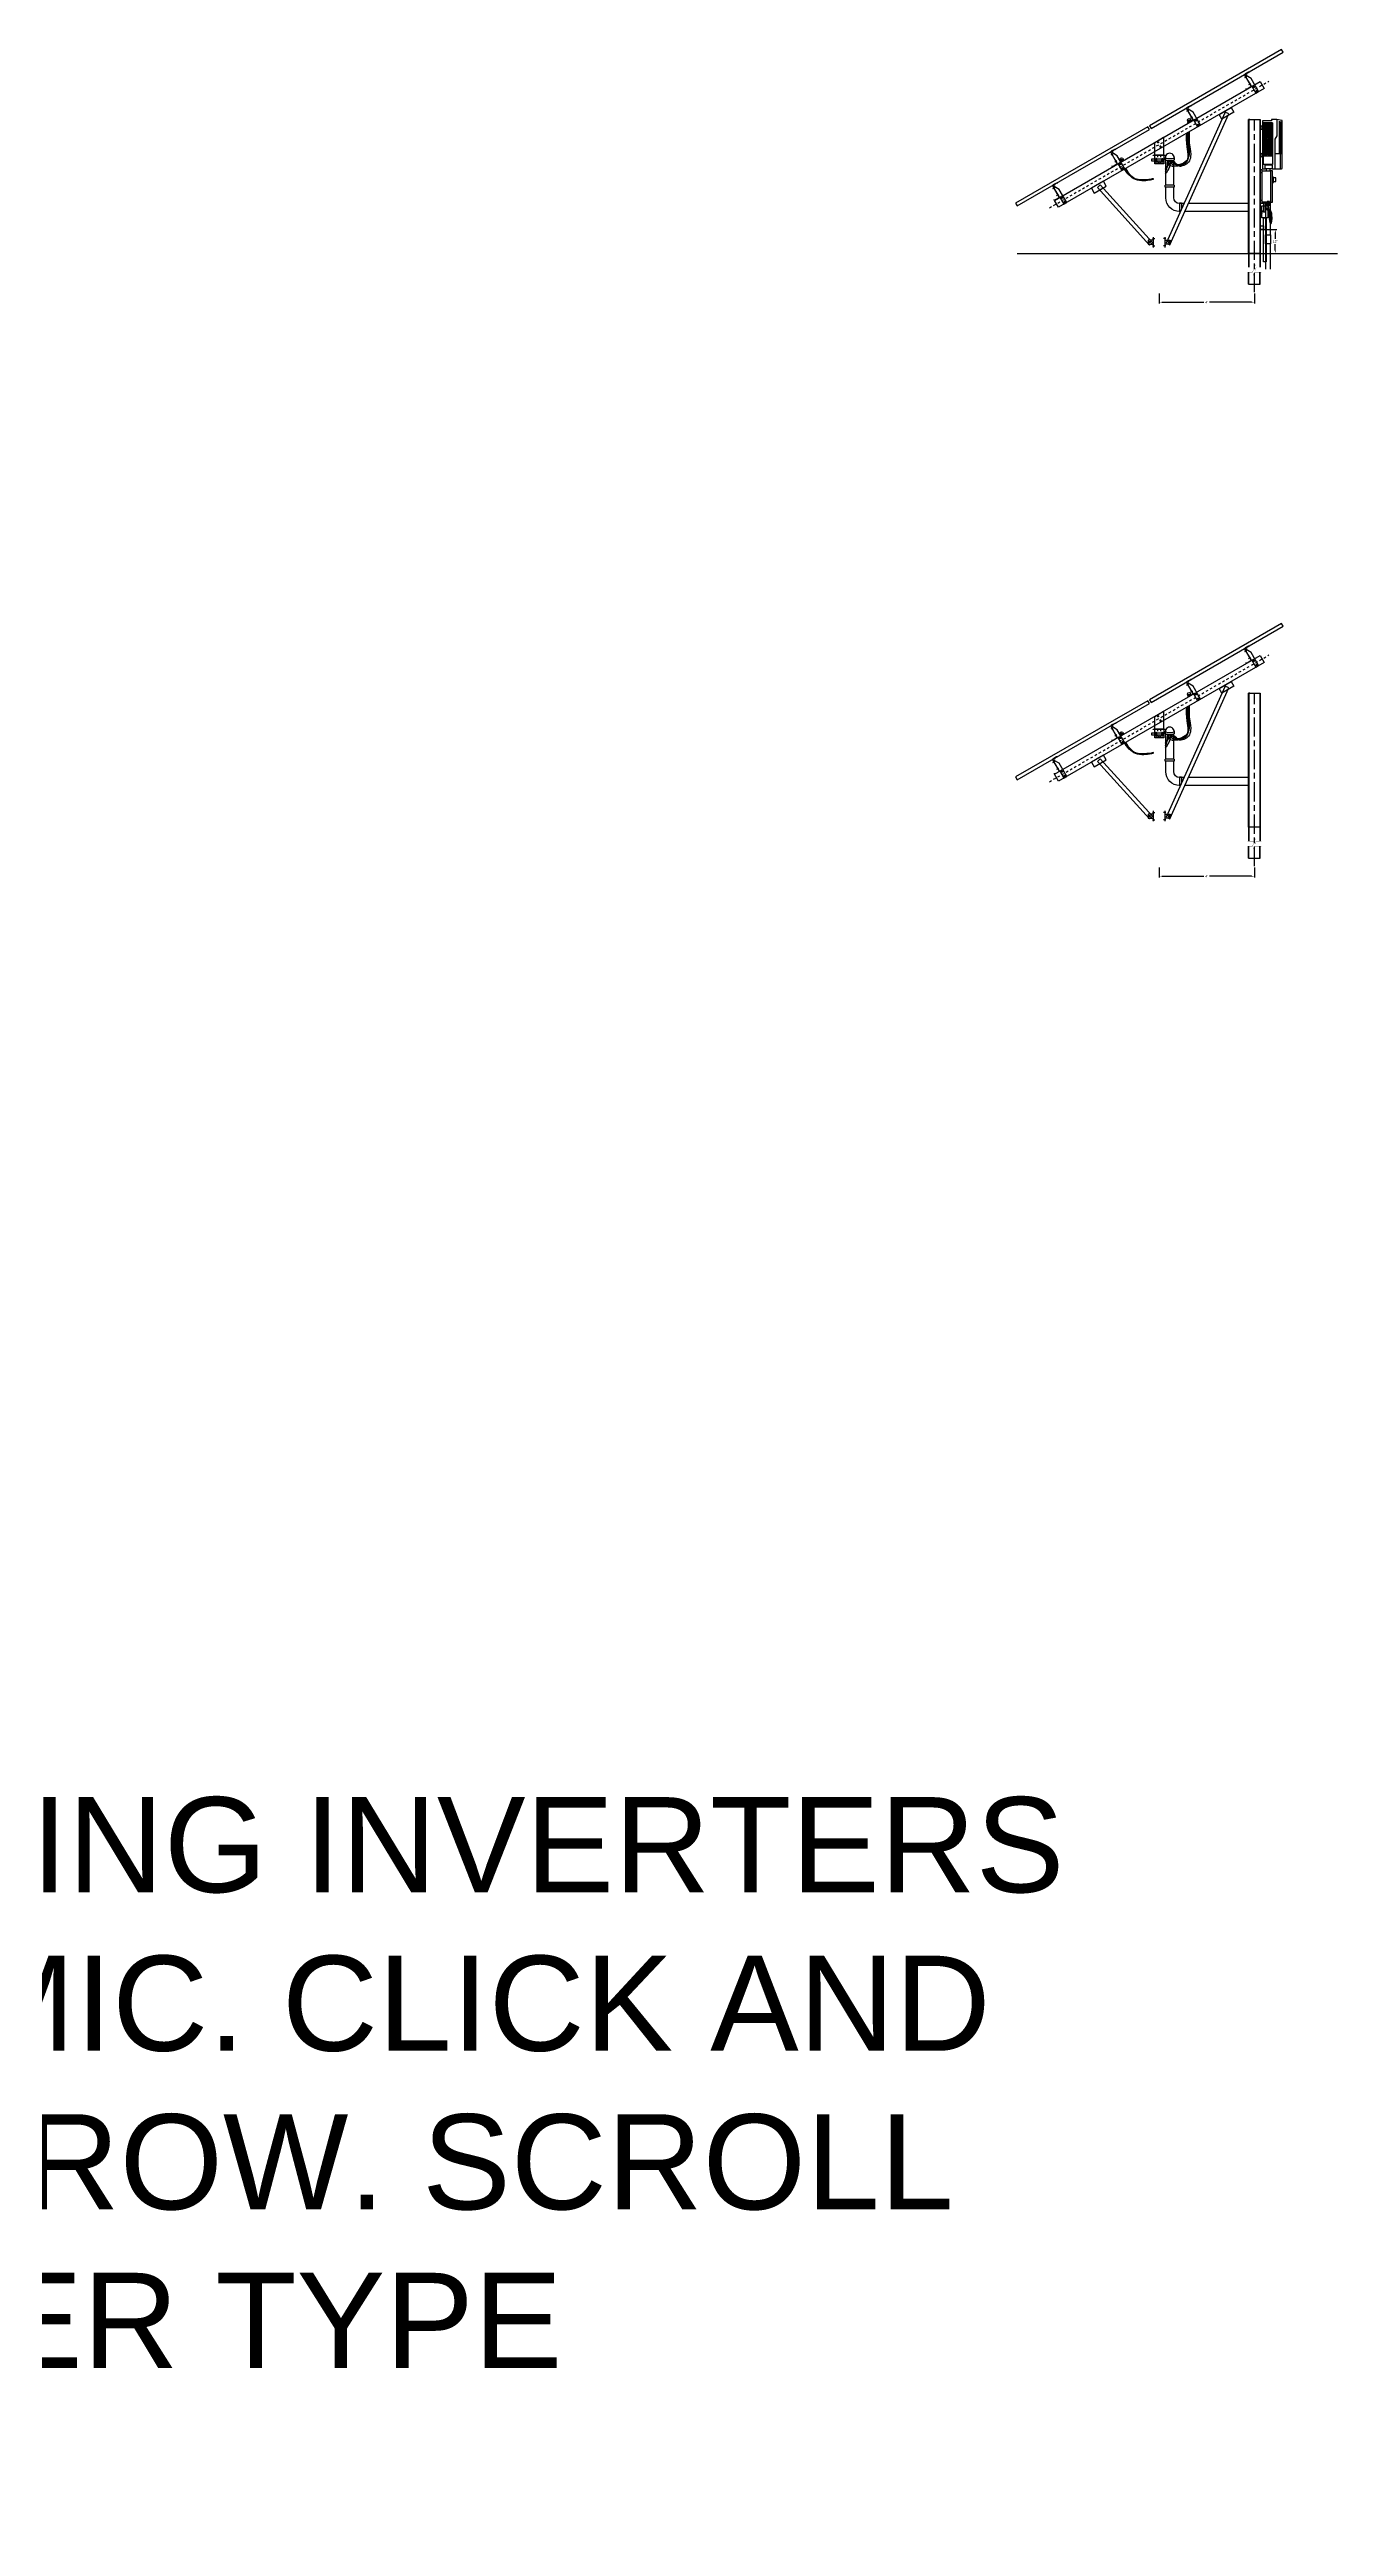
# Model space of a CAD drawing. Extents: x -272 to 283, y -41 to 246.
# Drawn here: x 228.4 to 282.5, y -3.3 to 100.9 of the extents above; entities that cross this region are included whole.
import ezdxf
from ezdxf.enums import TextEntityAlignment as Align

# ---------------------------------------------------------------- set-up
doc = ezdxf.new("R2010")
doc.units = 0
doc.header["$MEASUREMENT"] = 0
for name, pattern in [('Center001', [0.034, 0.02, -0.004, 0.006, -0.004]), ('Center002', [0.068, 0.04, -0.008, 0.012, -0.008]), ('Center005', [0.17, 0.1, -0.02, 0.03, -0.02]), ('Center040', [1.36, 0.8, -0.16, 0.24, -0.16]), ('Dash005', [0.08, 0.05, -0.03]), ('Dash010', [0.16, 0.1, -0.06])]:
    doc.linetypes.add(name, pattern=pattern)
for name, color, linetype in [('CONDUIT', 4, 'Continuous'), ('E-DIM', 1, 'Continuous'), ('G-ANNO-TEXT', 1, 'Continuous'), ('MODULE', 3, 'Continuous'), ('S-Detl-1fin', 5, 'Continuous'), ('S-Detl-2thn', 1, 'Continuous'), ('S-Detl-3med', 3, 'Continuous'), ('S-Detl-4wid', 4, 'Continuous'), ('S-Detl-5xwi', 7, 'Continuous'), ('SE-POWR-STRG-CNXN', 7, 'Continuous'), ('WIRE', 3, 'Continuous')]:
    doc.layers.add(name, color=color, linetype=linetype)
doc.layers.add('G-NPLT', color=67, linetype='Continuous', plot=False)
doc.styles.add('NEI-A', font='arial.ttf')
doc.styles.get("Standard").update_dxf_attribs({"font": 'arial.ttf'})
doc.dimstyles.new('NEI-A', dxfattribs={"dimtxt": 0.1, "dimasz": 0.125, "dimexe": 0.0625, "dimexo": 0.0625, "dimgap": 0.0625, "dimtad": 0, "dimtih": 1, "dimtoh": 1, "dimdec": 4, "dimzin": 3, "dimdsep": 46, "dimlunit": 4, "dimtxsty": 'NEI-A', "dimcen": 0, "dimadec": 0, "dimazin": 0, "dimtfac": 0.75, "dimtdec": 4, "dimtofl": 0, "dimtmove": 0, "dimatfit": 3, "dimfxl": 1, "dimfrac": 1, "dimtolj": 1, "dimtzin": 0, "dimarcsym": 0})

# ---------------------------------------------------------------- blocks, each defined once
blk = doc.blocks.new('*U13')
at = {"color": 0}
blk.add_lwpolyline([(0, 0), (77, 0), (77, 1.6), (0, 1.6)], close=True, dxfattribs=at)
at = {"layer": 'S-Detl-1fin', "linetype": 'Center002'}
for p, q in [((21.6, 0.3), (21.6, -0.5)), ((55.4, 0.3), (55.4, -0.5))]:
    blk.add_line(p, q, dxfattribs=at)
at = {"layer": 'Defpoints', "flags": 8}
blk.add_attdef('NAME', text='', height=1, dxfattribs=at).set_placement((0.1, 0.6), align=Align.MIDDLE_LEFT)
blk = doc.blocks.new('*U15')
blk.add_lwpolyline([(59.9375, -4), (-59.9375, -4), (-59.9375, 0), (59.9375, 0)], close=True)
at = {"layer": 'S-Detl-1fin', "linetype": 'Center040'}
blk.add_line((-63.9375, -2), (63.9375, -2), dxfattribs=at)
blk = doc.blocks.new('*U14')
at = {"layer": 'S-Detl-1fin', "linetype": 'Center002'}
for p, q in [((-0.4, -7.8), (0.6, -7.8)), ((-0.4, -10.2), (0.6, -10.2)), ((0.1, -8.2), (0.1, -7.2)), ((0.1, -10.8), (0.1, -9.8))]:
    blk.add_line(p, q, dxfattribs=at)
blk.add_wipeout([(-0.8, -7.1), (-0.8, -6.9), (0.9, -6.9), (0.9, -7.1)])
at = {"color": 0, "linetype": 'Dash010'}
blk.add_line((-0.8, -7), (0.9, -7), dxfattribs=at)
at = {"color": 0}
blk.add_lwpolyline([(-0.8, -11), (0.9, -11), (0.9, -3.4), (-0.5, -0.9), (-1.1, -0.9), (-1.1, -6.9), (-0.8, -6.9)], close=True, dxfattribs=at)
at = {"layer": 'S-Detl-2thn'}
for centre in [(0.1, -7.8), (0.1, -10.2)]:
    blk.add_circle(centre, 0.281, dxfattribs=at)
blk = doc.blocks.new('*U16')
at = {"linetype": 'Center002'}
for p, q in [((-1.1, 1.1), (-0.1, 1.1)), ((-0.6, 0.6), (-0.6, 1.6)), ((0.1, -1.1), (1.1, -1.1)), ((0.6, -1.6), (0.6, -0.6))]:
    blk.add_line(p, q, dxfattribs=at)
blk.add_lwpolyline([(-2.3, 1), (2.2, 3.6), (2.2, -5.5), (-2.3, -5.5)], close=True)
for centre in [(-0.6, 1.1), (0.6, -1.1)]:
    blk.add_circle(centre, 0.281)
blk = doc.blocks.new('*U17')
at = {"linetype": 'Center002'}
for p, q in [((-1.1, -8.1), (-2.1, -8.1)), ((-1.6, -8.6), (-1.6, -7.6)), ((-0.8, -6.5), (-0.8, -4.9)), ((0.8, -6.5), (0.8, -4.9)), ((1.1, -8.1), (2.1, -8.1)), ((1.6, -8.6), (1.6, -7.6))]:
    blk.add_line(p, q, dxfattribs=at)
at = {"linetype": 'Center001'}
for p, q in [((-0.7, -9.1), (-0.2, -9.1)), ((-0.5, -9.3), (-0.5, -8.8)), ((0.3, -9.1), (0.8, -9.1)), ((0.5, -9.3), (0.5, -8.8))]:
    blk.add_line(p, q, dxfattribs=at)
blk.add_lwpolyline([(-3, -5.6), (-3, -5.5), (3, -5.5), (3, -5.6)], close=True)
blk.add_lwpolyline([(2.3, -5.6), (2.3, -9.8), (-2.3, -9.8), (-2.3, -5.6)])
for points in [[(-1.8, -8.8, 1), (-1.3, -8.8), (-1.3, -7.3, 1), (-1.8, -7.3)], [(1.8, -8.8, -1), (1.3, -8.8), (1.3, -7.3, -1), (1.8, -7.3)]]:
    blk.add_lwpolyline(points, format="xyb", close=True)
for centre in [(-0.5, -9.1), (0.5, -9.1)]:
    blk.add_circle(centre, 0.125)
blk = doc.blocks.new('*U18')
at = {"linetype": 'Center005', "const_width": 0.007}
blk.add_lwpolyline([(0, -2.4), (0, 2.9)], dxfattribs=at)
blk.add_lwpolyline([(-4, -4.8), (3, -4.8), (3, -2), (-4, -2)], close=True)
at = {"const_width": 0.007}
for points in [[(-1.3, -4, 1), (-0.7, -4, 1)], [(-0.3, -4, 1), (0.3, -4, 1)], [(0.7, -4, 1), (1.3, -4, 1)], [(1.7, -4, 1), (2.3, -4, 1)]]:
    blk.add_lwpolyline(points, format="xyb", close=True, dxfattribs=at)
at = {"linetype": 'Center002', "const_width": 0.007}
for points in [[(0.5, -4), (-0.5, -4)], [(0, -3.5), (0, -4.5)]]:
    blk.add_lwpolyline(points, dxfattribs=at)
blk = doc.blocks.new('SE GM Post Clip')
at = {"linetype": 'Center002'}
for p, q in [((-2.4, 0), (-1.4, 0)), ((-1.9, 0.5), (-1.9, -0.5)), ((-0.4, 1.8), (1.1, 1.8)), ((-0.4, -1.8), (1.1, -1.8))]:
    blk.add_line(p, q, dxfattribs=at)
blk.add_line((0, -2.6), (0, 2.6))
blk.add_lwpolyline([(0, 1), (-2.6, 1), (-2.6, -1), (0, -1)])
blk.add_circle((-1.9, 0), 0.281)
blk = doc.blocks.new('*U19')
at = {"color": 0}
blk.add_lwpolyline([(-1, 1), (-1, -1), (38.2, -1), (38.2, 1)], close=True, dxfattribs=at)
blk = doc.blocks.new('*U20')
at = {"linetype": 'Center005', "const_width": 0.007}
blk.add_lwpolyline([(0, -2.4), (0, 2.9)], dxfattribs=at)
blk.add_lwpolyline([(4, -4.8), (-3, -4.8), (-3, -2), (4, -2)], close=True)
at = {"const_width": 0.007}
for points in [[(-1.7, -4, -1), (-2.3, -4, -1)], [(-0.7, -4, -1), (-1.3, -4, -1)], [(0.3, -4, -1), (-0.3, -4, -1)], [(1.3, -4, -1), (0.7, -4, -1)]]:
    blk.add_lwpolyline(points, format="xyb", close=True, dxfattribs=at)
at = {"linetype": 'Center002', "const_width": 0.007}
for points in [[(-0.5, -4), (0.5, -4)], [(0, -3.5), (0, -4.5)]]:
    blk.add_lwpolyline(points, dxfattribs=at)
blk = doc.blocks.new('*U21')
at = {"color": 0}
blk.add_lwpolyline([(-1, 1), (-1, -1), (71.5, -1), (71.5, 1)], close=True, dxfattribs=at)
blk = doc.blocks.new('gland')
blk.add_line((-0.5, 1.4), (0.5, 1.4))
blk.add_lwpolyline([(-0.5, 1.4), (0.5, 1.4), (0.5, 1.7), (-0.5, 1.7)], close=True)
for points in [[(-0.5, 1.4), (-0.5, 1.3), (0, 1.3)], [(-0.5, 1.4), (-0.5, 1.3), (0, 1.3)], [(0.4, 1.3), (0.5, 1.3), (-0.5, 1.2), (-0.4, 1.2), (-0.4, 1.1)], [(-0.5, 1.1), (-0.5, 1.1), (0.5, 1.2), (0.4, 1.2), (0.4, 1.3)], [(-0.5, 1.3), (-0.4, 1.3), (-0.4, 1.2)], [(-0.5, 0.2), (-0.5, 1.1), (0, 1.1)], [(-0.4, 0.1), (-0.4, 0.8), (-0.5, 0.8)], [(-0.4, 0.2), (-0.4, 0.8), (-0.2, 0.8), (-0.2, 0.2), (-0.2, 0.2)], [(-0.4, 0), (0.4, 0)], [(0, 0.8), (-0.1, 0.8), (-0.1, 0.2), (-0.1, 0.2)], [(0.5, 1.4), (0.5, 1.3), (0, 1.3)], [(0.5, 1.4), (0.5, 1.3), (0, 1.3)], [(0.5, 0.2), (0.5, 1.1), (0, 1.1)], [(0, 0.8), (0.1, 0.8), (0.1, 0.2), (0.1, 0.2)], [(0.4, 0.2), (0.4, 0.8), (0.2, 0.8), (0.2, 0.2), (0.2, 0.2)], [(0.4, 1.2), (0.4, 1.1)], [(0.4, 0.1), (0.4, 0.8), (0.5, 0.8)]]:
    blk.add_lwpolyline(points)
for points, start_tangent, end_tangent in [([(-0.4, 0.1), (-0.5, 0.2)], (0, -1), (0, 1)), ([(-0.4, 0), (-0.5, 0.2)], (-1, 0), (0, 1)), ([(-0.4, 0.2), (-0.3, 0.1), (-0.2, 0.2)], (0, -1), (0, 1)), ([(-0.1, 0.2), (0, 0.1)], (0, -1), (1, 0)), ([(0.1, 0.2), (0, 0.1)], (0, -1), (-1, 0)), ([(0.4, 0.2), (0.3, 0.1), (0.2, 0.2)], (0, -1), (0, 1)), ([(0.4, 0.1), (0.5, 0.2)], (0, -1), (0, 1)), ([(0.4, 0), (0.5, 0.2)], (1, 0), (0, 1))]:
    blk.add_spline(points, degree=3, dxfattribs=dict(start_tangent=start_tangent, end_tangent=end_tangent))
blk = doc.blocks.new('*D31')
at = {"layer": 'Defpoints', "color": 0, "transparency": 16777216}
for p in [(275.03, 90.68), (279.03, 90.68), (279.03, 90.26)]:
    blk.add_point(p, dxfattribs=at)
at = {"layer": 'E-DIM', "color": 0, "lineweight": -2, "transparency": 16777216}
for p, q in [((275.03, 90.62), (275.03, 90.2)), ((275.16, 90.26), (276.91, 90.26)), ((278.91, 90.26), (277.15, 90.26)), ((279.03, 90.62), (279.03, 90.2))]:
    blk.add_line(p, q, dxfattribs=at)
at = {"layer": 'E-DIM', "color": 0, "transparency": 16777216}
for points in [[(275.16, 90.28), (275.16, 90.24), (275.03, 90.26)], [(278.91, 90.28), (278.91, 90.24), (279.03, 90.26)]]:
    blk.add_solid(points, dxfattribs=at)
at = {"layer": 'E-DIM', "color": 0, "transparency": 16777216, "insert": (277.03, 90.26), "char_height": 0.1, "attachment_point": 5, "style": 'NEI-A'}
blk.add_mtext('\\A1;4"', dxfattribs=at)
blk = doc.blocks.new('*D32')
at = {"layer": 'Defpoints', "color": 0, "transparency": 16777216}
for p in [(275.03, 66.55), (279.03, 66.55), (279.03, 66.12)]:
    blk.add_point(p, dxfattribs=at)
at = {"layer": 'E-DIM', "color": 0, "lineweight": -2, "transparency": 16777216}
for p, q in [((275.03, 66.49), (275.03, 66.06)), ((275.16, 66.12), (276.91, 66.12)), ((278.91, 66.12), (277.15, 66.12)), ((279.03, 66.49), (279.03, 66.06))]:
    blk.add_line(p, q, dxfattribs=at)
at = {"layer": 'E-DIM', "color": 0, "transparency": 16777216}
for points in [[(275.16, 66.14), (275.16, 66.1), (275.03, 66.12)], [(278.91, 66.14), (278.91, 66.1), (279.03, 66.12)]]:
    blk.add_solid(points, dxfattribs=at)
at = {"layer": 'E-DIM', "color": 0, "transparency": 16777216, "insert": (277.03, 66.12), "char_height": 0.1, "attachment_point": 5, "style": 'NEI-A'}
blk.add_mtext('\\A1;4"', dxfattribs=at)
blk = doc.blocks.new('*D33')
at = {"layer": 'Defpoints', "color": 0, "transparency": 16777216}
for p in [(279.2, 93.32), (279.7, 92.31), (279.91, 92.31)]:
    blk.add_point(p, dxfattribs=at)
at = {"layer": 'G-ANNO-TEXT', "color": 0, "lineweight": -2, "transparency": 16777216}
for p, q in [((279.26, 93.32), (279.97, 93.32)), ((279.91, 93.19), (279.91, 92.93)), ((279.76, 92.31), (279.97, 92.31)), ((279.91, 92.44), (279.91, 92.7))]:
    blk.add_line(p, q, dxfattribs=at)
at = {"layer": 'G-ANNO-TEXT', "color": 0, "transparency": 16777216}
for points in [[(279.89, 93.19), (279.93, 93.19), (279.91, 93.32)], [(279.89, 92.44), (279.93, 92.44), (279.91, 92.31)]]:
    blk.add_solid(points, dxfattribs=at)
at = {"layer": 'G-ANNO-TEXT', "color": 0, "transparency": 16777216, "insert": (279.91, 92.81), "char_height": 0.1, "attachment_point": 5, "style": 'NEI-A'}
blk.add_mtext('\\A1;12"', dxfattribs=at)

msp = doc.modelspace()

# ---------------------------------------------------------------- hatches: boundary and pattern name
at = {"layer": 'MODULE'}
h = msp.add_hatch(dxfattribs=at)
h.set_pattern_fill('ANGLE', color=256, scale=0.2)
h.set_pattern_definition([(0, (200.32118, -31.69907), (0, 0.055), [0.04, -0.015]), (90, (200.32118, -31.69907), (-0.055, 3e-18), [0.04, -0.015])])
h.paths.add_polyline_path([(279.79401, 97.80252), (279.40905, 97.80252), (279.40905, 96.41249), (279.79401, 96.41249)])

# ---------------------------------------------------------------- linework, layer by layer
for p, q in [((278.83783, 97.94955), (278.78471, 97.94955)), ((278.83783, 73.81338), (278.78471, 73.81338))]:
    msp.add_line(p, q)
at = {"color": 0}
for p, q in [((278.78471, 97.94955), (278.78471, 91.72604)), ((278.80263, 97.94955), (278.80263, 91.72604)), ((279.21742, 97.94955), (279.27638, 97.94955)), ((279.25846, 97.94955), (279.25846, 91.72604)), ((279.27638, 97.94955), (279.27638, 91.72604)), ((278.78471, 91.01771), (278.78471, 91.51771)), ((278.78471, 91.01771), (279.27638, 91.01771)), ((278.80263, 91.01771), (278.80263, 91.51771)), ((279.25846, 91.01771), (279.25846, 91.51771)), ((279.27638, 91.01771), (279.27638, 91.51771)), ((278.78471, 73.81338), (278.78471, 67.58988)), ((278.80263, 73.81338), (278.80263, 67.58988)), ((279.21742, 73.81338), (279.27638, 73.81338)), ((279.25846, 73.81338), (279.25846, 67.58988)), ((279.27638, 73.81338), (279.27638, 67.58988)), ((278.78471, 66.88154), (278.78471, 67.38154)), ((278.78471, 66.88154), (279.27638, 66.88154)), ((278.80263, 66.88154), (278.80263, 67.38154)), ((279.25846, 66.88154), (279.25846, 67.38154)), ((279.27638, 66.88154), (279.27638, 67.38154))]:
    msp.add_line(p, q, dxfattribs=at)
at = {"color": 0, "linetype": 'Dash005'}
for p, q in [((278.84075, 97.94955), (279.22033, 97.94955)), ((278.84075, 73.81338), (279.22033, 73.81338))]:
    msp.add_line(p, q, dxfattribs=at)
at = {"color": 0}
for points in [[(278.84301, 99.92146), (278.80269, 99.93226, 0.198912367), (278.78689, 99.93018), (278.62676, 99.83773, 0.414213562), (278.61914, 99.80927), (278.88997, 99.34018, -0.414213562), (278.88234, 99.31172), (278.72222, 99.21927, -0.198912367), (278.70641, 99.21719), (278.66609, 99.22799)], [(276.3995, 98.5107), (276.35918, 98.5215, 0.198912367), (276.34338, 98.51942), (276.18325, 98.42697, 0.414213562), (276.17563, 98.39851), (276.44646, 97.92942, -0.414213562), (276.43883, 97.90096), (276.27871, 97.80851, -0.198912367), (276.2629, 97.80643), (276.22258, 97.81723)], [(273.21328, 96.67113), (273.17296, 96.68193, 0.198912367), (273.15715, 96.67985), (272.99703, 96.5874, 0.414213562), (272.9894, 96.55895), (273.26024, 96.08985, -0.414213562), (273.25261, 96.06139), (273.09249, 95.96894, -0.198912367), (273.07668, 95.96686), (273.03636, 95.97766)], [(270.76977, 95.26037), (270.72945, 95.27117, 0.198912367), (270.71364, 95.26909), (270.55352, 95.17664, 0.414213562), (270.54589, 95.14818), (270.81673, 94.67909, -0.414213562), (270.8091, 94.65063), (270.64898, 94.55818, -0.198912367), (270.63317, 94.5561), (270.59285, 94.5669)], [(278.84301, 75.78529), (278.80269, 75.7961, 0.198912367), (278.78689, 75.79402), (278.62676, 75.70157, 0.414213562), (278.61914, 75.67311), (278.88997, 75.20401, -0.414213562), (278.88234, 75.17555), (278.72222, 75.0831, -0.198912367), (278.70641, 75.08102), (278.66609, 75.09183)], [(276.3995, 74.37453), (276.35918, 74.38534, 0.198912367), (276.34338, 74.38325), (276.18325, 74.29081, 0.414213562), (276.17563, 74.26235), (276.44646, 73.79325, -0.414213562), (276.43883, 73.76479), (276.27871, 73.67234, -0.198912367), (276.2629, 73.67026), (276.22258, 73.68107)], [(273.21328, 72.53496), (273.17296, 72.54577, 0.198912367), (273.15715, 72.54369), (272.99703, 72.45124, 0.414213562), (272.9894, 72.42278), (273.26024, 71.95368, -0.414213562), (273.25261, 71.92522), (273.09249, 71.83278, -0.198912367), (273.07668, 71.8307), (273.03636, 71.8415)], [(270.76977, 71.1242), (270.72945, 71.13501, 0.198912367), (270.71364, 71.13293), (270.55352, 71.04048, 0.414213562), (270.54589, 71.01202), (270.81673, 70.54292, -0.414213562), (270.8091, 70.51446), (270.64898, 70.42202, -0.198912367), (270.63317, 70.41993), (270.59285, 70.43074)]]:
    msp.add_lwpolyline(points, format="xyb", dxfattribs=at)
at = {"color": 0, "const_width": 0.01}
for points in [[(278.74304, 91.72604), (279.04096, 91.72604), (279.07221, 91.85104), (279.07221, 91.60104), (279.10346, 91.72604), (279.31804, 91.72604)], [(278.74304, 91.51771), (278.95763, 91.51771), (278.98888, 91.64271), (278.98888, 91.39271), (279.02013, 91.51771), (279.31804, 91.51771)], [(278.74304, 67.58988), (279.04096, 67.58988), (279.07221, 67.71488), (279.07221, 67.46488), (279.10346, 67.58988), (279.31804, 67.58988)], [(278.74304, 67.38154), (278.95763, 67.38154), (278.98888, 67.50654), (278.98888, 67.25654), (279.02013, 67.38154), (279.31804, 67.38154)]]:
    msp.add_lwpolyline(points, dxfattribs=at)
at = {"layer": 'CONDUIT'}
for points in [[(275.28527, 96.34513, -0.00654355), (275.2933, 96.34997, -0.00654355)], [(275.65552, 96.34997, -0.00654355), (275.66355, 96.34513)], [(275.92252, 94.07194), (275.88813, 94.07194, -0.414213562), (275.30482, 94.65525)], [(276.07291, 94.40526), (275.88813, 94.40526, -0.414213562), (275.63814, 94.65525)], [(275.28527, 72.20896, -0.00654355), (275.2933, 72.21381, -0.00654355)], [(275.65552, 72.21381, -0.00654355), (275.66355, 72.20896)], [(275.92252, 69.93578), (275.88813, 69.93578, -0.414213562), (275.30482, 70.51909)], [(276.07291, 70.2691), (275.88813, 70.2691, -0.414213562), (275.63814, 70.51909)]]:
    msp.add_lwpolyline(points, format="xyb", dxfattribs=at)
for points in [[(275.28527, 96.34513), (275.28527, 96.24534)], [(275.30482, 95.17607), (275.30482, 96.23803)], [(275.63814, 95.17607), (275.63814, 96.23617)], [(275.66355, 96.34513), (275.66355, 96.24535)], [(275.28398, 95.09274), (275.28398, 95.17607)], [(275.6548, 95.17607), (275.28398, 95.17607)], [(275.6548, 95.09274), (275.28398, 95.09274)], [(275.6548, 95.17607), (275.6548, 95.09274)], [(275.97146, 94.42193), (275.88813, 94.42193)], [(275.88813, 94.42193), (275.88813, 94.05111)], [(275.91312, 94.05111), (275.88813, 94.05111)], [(275.97146, 94.42193), (275.97146, 94.18041)], [(277.52375, 94.07193), (276.10536, 94.07194)], [(277.52375, 94.40525), (276.25575, 94.40526)], [(278.78471, 94.40525), (277.52375, 94.40525)], [(278.78471, 94.07193), (277.52375, 94.07193)], [(279.40838, 94.40525), (279.34549, 94.40525)], [(279.40838, 94.07193), (279.34549, 94.07193)], [(279.49171, 94.42192), (279.40838, 94.42192)], [(279.40838, 94.42192), (279.40838, 94.0511)], [(279.49171, 94.0511), (279.40838, 94.0511)], [(279.49171, 94.42192), (279.49171, 94.0511)], [(275.28527, 72.20896), (275.28527, 72.10918)], [(275.30482, 71.0399), (275.30482, 72.10186)], [(275.63814, 71.0399), (275.63814, 72.10001)], [(275.66355, 72.20896), (275.66355, 72.10919)], [(275.28398, 70.95657), (275.28398, 71.0399)], [(275.6548, 71.0399), (275.28398, 71.0399)], [(275.6548, 70.95657), (275.28398, 70.95657)], [(275.6548, 71.0399), (275.6548, 70.95657)], [(275.97146, 70.28577), (275.88813, 70.28577)], [(275.88813, 70.28577), (275.88813, 69.91495)], [(275.91312, 69.91495), (275.88813, 69.91495)], [(275.97146, 70.28577), (275.97146, 70.04424)], [(277.52375, 69.93577), (276.10536, 69.93578)], [(277.52375, 70.26909), (276.25575, 70.2691)], [(278.78471, 70.26909), (277.52375, 70.26909)], [(278.78471, 69.93577), (277.52375, 69.93577)]]:
    msp.add_lwpolyline(points, dxfattribs=at)
at = {"layer": 'CONDUIT', "flags": 128}
for points in [[(279.52552, 95.88617), (279.52552, 95.77273)], [(279.69417, 95.77273), (279.69417, 95.88617)], [(279.50409, 94.47947), (279.50409, 93.09171)], [(279.69707, 94.47947), (279.69707, 93.09171)], [(279.50409, 92.71754), (279.50409, 91.65243)], [(279.69707, 92.71754), (279.69707, 91.65243)]]:
    msp.add_lwpolyline(points, dxfattribs=at)
at = {"layer": 'CONDUIT', "linetype": 'ByBlock', "flags": 128}
for points in [[(275.30482, 94.65525), (275.30482, 95.09274)], [(275.63814, 94.65525), (275.63814, 95.09274)], [(275.30482, 70.51909), (275.30482, 70.95657)], [(275.63814, 70.51909), (275.63814, 70.95657)]]:
    msp.add_lwpolyline(points, dxfattribs=at)
at = {"layer": 'CONDUIT'}
for points in [[(279.40799, 93.81277), (279.53299, 93.81277), (279.53299, 91.95465), (279.40799, 91.95465)], [(279.49576, 93.09171), (279.70603, 93.09171), (279.70603, 92.71754), (279.49576, 92.71754)]]:
    msp.add_lwpolyline(points, close=True, dxfattribs=at)
for centre in [(276.28572, 97.91112), (273.44747, 96.26146), (276.28572, 73.77496), (273.44747, 72.12529)]:
    msp.add_circle(centre, 0.07017, dxfattribs=at)
for centre in [(275.47441, 96.34513), (275.47441, 72.20896)]:
    msp.add_arc(centre, 0.18118, 355.7109835, 184.2890165, dxfattribs=at)
for centre in [(275.47441, 96.34513), (275.47441, 72.20896)]:
    msp.add_ellipse(centre, major_axis=(-0.18914, 0), ratio=0.242140063, start_param=0, end_param=3.141592654, dxfattribs=at)
for points in [[(275.28527, 96.24534), (275.28592, 96.24506), (275.28657, 96.24479), (275.28721, 96.24452), (275.29235, 96.24238), (275.29747, 96.24049), (275.32326, 96.23181), (275.34575, 96.22689), (275.39426, 96.21965), (275.42021, 96.21741), (275.48095, 96.21528), (275.51602, 96.21632), (275.58176, 96.22284), (275.6121, 96.2281), (275.6476, 96.2391), (275.65557, 96.24191), (275.66355, 96.24535)], [(275.28527, 72.10918), (275.28592, 72.1089), (275.28657, 72.10862), (275.28721, 72.10835), (275.29235, 72.10621), (275.29747, 72.10432), (275.32326, 72.09564), (275.34575, 72.09072), (275.39426, 72.08349), (275.42021, 72.08124), (275.48095, 72.07912), (275.51602, 72.08015), (275.58176, 72.08667), (275.6121, 72.09194), (275.6476, 72.10293), (275.65557, 72.10575), (275.66355, 72.10919)]]:
    msp.add_open_spline(points, degree=3, knots=[0.531049021, 0.531049021, 0.531049021, 0.531049021, 0.54341047, 0.54341047, 0.54341047, 0.641376297, 0.641376297, 1.037437338, 1.037437338, 1.433498378, 1.433498378, 1.945231529, 1.945231529, 2.456964679, 2.456964679, 2.610264614, 2.610264614, 2.610264614, 2.610264614], dxfattribs=at)
at = {"layer": 'MODULE', "flags": 128}
msp.add_lwpolyline([(279.77801, 96.02724), (279.77801, 95.86785), (280.17423, 95.86785, 0.414213562), (280.20423, 95.89785), (280.20423, 97.87722, 0.356031783), (280.18026, 97.90661), (279.97128, 97.94955), (279.74794, 97.94955), (279.74794, 97.88096), (279.37391, 97.88096), (279.37391, 97.67789), (279.35104, 97.65503), (279.35104, 97.53938), (279.37391, 97.51652), (279.37391, 96.54312), (279.34549, 96.5095), (279.34549, 96.37367), (279.37391, 96.35215), (279.37391, 95.87137), (279.47993, 95.87137), (279.47993, 95.88617), (279.77801, 95.88617)], format="xyb", dxfattribs=at)
for points in [[(279.97128, 97.94955), (279.97128, 97.26063), (279.88452, 97.11321), (279.88452, 95.86785)], [(279.79401, 97.80252), (279.79401, 96.04526), (279.40905, 96.04526), (279.40905, 97.80252)], [(280.08227, 96.49364), (280.08227, 97.87886)], [(280.12666, 97.86501), (280.12666, 96.49364)], [(279.77801, 96.02724), (279.47611, 96.02724), (279.47611, 95.87137)], [(280.20423, 96.49364), (279.88452, 96.49364)], [(280.12055, 96.49364), (280.12055, 95.90114)]]:
    msp.add_lwpolyline(points, dxfattribs=at)
at = {"layer": 'MODULE'}
for points in [[(279.79401, 97.80252), (279.40905, 97.80252)], [(279.40905, 96.41249), (279.79401, 96.41249)], [(279.71181, 95.77273), (279.34549, 95.77273), (279.34549, 94.47947), (279.71181, 94.47947)], [(279.79549, 95.29898), (279.84057, 95.29898), (279.84057, 95.5135), (279.79549, 95.5135)], [(279.84057, 95.32873), (279.93616, 95.32873), (279.93616, 95.48375), (279.84057, 95.48375)]]:
    msp.add_lwpolyline(points, dxfattribs=at)
for points in [[(279.79549, 95.78026), (279.71181, 95.78026), (279.71181, 94.47193), (279.79549, 94.47193)], [(279.59549, 93.81277), (279.34549, 93.81277), (279.34549, 94.31277), (279.59549, 94.31277)]]:
    msp.add_lwpolyline(points, close=True, dxfattribs=at)
at = {"layer": 'S-Detl-1fin', "linetype": 'Center002'}
for p, q in [((278.70511, 99.73863), (278.59084, 99.67266)), ((278.87177, 99.44995), (278.75751, 99.38398)), ((276.2616, 98.32787), (276.14733, 98.2619)), ((276.42826, 98.03919), (276.314, 97.97322)), ((273.07537, 96.4883), (272.96111, 96.42233)), ((273.24204, 96.19963), (273.12777, 96.13365)), ((270.63186, 95.07754), (270.5176, 95.01157)), ((270.79853, 94.78886), (270.68426, 94.72289)), ((278.70511, 75.60246), (278.59084, 75.53649)), ((278.87177, 75.31379), (278.75751, 75.24782)), ((276.2616, 74.1917), (276.14733, 74.12573)), ((276.42826, 73.90303), (276.314, 73.83706)), ((273.07537, 72.35214), (272.96111, 72.28616)), ((273.24204, 72.06346), (273.12777, 71.99749)), ((270.63186, 70.94137), (270.5176, 70.8754)), ((270.79853, 70.6527), (270.68426, 70.58673))]:
    msp.add_line(p, q, dxfattribs=at)
at = {"layer": 'S-Detl-1fin', "linetype": 'Center005'}
for p, q in [((278.71221, 99.83001), (278.67171, 99.90017)), ((276.2687, 98.41925), (276.2282, 98.48941)), ((273.08248, 96.57969), (273.04198, 96.64984)), ((270.63897, 95.16892), (270.59847, 95.23908)), ((278.71221, 75.69385), (278.67171, 75.764)), ((276.2687, 74.28309), (276.2282, 74.35324)), ((273.08248, 72.44352), (273.04198, 72.51368)), ((270.63897, 71.03276), (270.59847, 71.10291))]:
    msp.add_line(p, q, dxfattribs=at)
at = {"layer": 'S-Detl-1fin', "linetype": 'Center040'}
for p, q in [((279.03054, 90.68438), (279.03054, 97.94955)), ((279.03054, 66.54821), (279.03054, 73.81338))]:
    msp.add_line(p, q, dxfattribs=at)
at = {"layer": 'S-Detl-4wid'}
for p, q in [((278.78471, 97.94955), (279.27638, 97.94955)), ((278.78471, 73.81338), (279.27638, 73.81338))]:
    msp.add_line(p, q, dxfattribs=at)
at = {"layer": 'S-Detl-5xwi'}
msp.add_line((269.05724, 92.31277), (282.52558, 92.31277), dxfattribs=at)
at = {"layer": 'WIRE'}
for points in [[(278.78471, 97.94955), (279.27638, 97.94955), (279.27638, 92.31277), (278.78471, 92.31277)], [(278.78471, 73.81338), (279.27638, 73.81338), (279.27638, 68.1766), (278.78471, 68.1766)]]:
    msp.add_lwpolyline(points, close=True, dxfattribs=at)
for points in [[(279.27638, 97.67241), (279.35104, 97.67241), (279.35104, 97.52399), (279.27638, 97.52399)], [(275.10522, 96.27762), (274.69967, 96.27764), (274.69967, 96.20091), (275.10522, 96.20089)], [(279.27638, 96.5158), (279.34549, 96.5158), (279.34549, 96.36737), (279.27638, 96.36737)], [(279.27638, 95.84694), (279.34549, 95.84694), (279.34549, 95.69852), (279.27638, 95.69852)], [(279.27638, 94.55368), (279.34549, 94.55368), (279.34549, 94.40525), (279.27638, 94.40525)], [(279.27638, 94.13698), (279.34549, 94.13698), (279.34549, 93.98855), (279.27638, 93.98855)], [(279.27638, 93.46525), (279.40799, 93.46525), (279.40799, 93.31682), (279.27638, 93.31682)], [(275.10522, 72.14146), (274.69967, 72.14147), (274.69967, 72.06474), (275.10522, 72.06473)]]:
    msp.add_lwpolyline(points, dxfattribs=at)
for points, knots in [([(276.17051, 97.36114), (276.15664, 97.18396), (276.15814, 96.87076), (276.27261, 96.36472), (276.13793, 95.94222), (275.47419, 95.96666), (275.39067, 96.22056)], [7.187035785, 7.187035785, 7.187035785, 7.187035785, 13.618688347, 17.854897662, 22.732742387, 23.555115221, 23.555115221, 23.555115221, 23.555115221]), ([(276.20188, 97.37925), (276.18655, 97.19721), (276.18653, 96.87846), (276.30256, 96.36552), (276.16788, 96.02293), (275.60278, 95.97312), (275.47512, 96.216)], [6.97482194, 6.97482194, 6.97482194, 6.97482194, 13.618688347, 17.854897662, 22.732742387, 23.555115221, 23.555115221, 23.555115221, 23.555115221]), ([(276.25171, 97.40802), (276.23739, 97.21938), (276.23501, 96.89262), (276.35332, 96.36961), (276.05399, 96.02702), (275.6843, 96.03005), (275.53235, 96.21814)], [6.665701941, 6.665701941, 6.665701941, 6.665701941, 13.618688347, 17.854897662, 22.732742387, 23.555115221, 23.555115221, 23.555115221, 23.555115221]), ([(276.29519, 97.43313), (276.28323, 97.23619), (276.27798, 96.90019), (276.39893, 96.36552), (276.24494, 96.02293), (275.84967, 95.95281), (275.59136, 96.22525)], [6.307180241, 6.307180241, 6.307180241, 6.307180241, 13.618688347, 17.854897662, 22.732742387, 23.555115221, 23.555115221, 23.555115221, 23.555115221]), ([(279.59052, 94.3328), (279.60404, 94.25348), (279.63988, 93.88837), (279.67732, 93.50529), (279.78991, 93.61094), (279.75965, 93.96182), (279.72841, 94.14577), (279.49171, 94.19324)], [0.729688413, 0.729688413, 0.729688413, 0.729688413, 1, 2, 3, 4, 5, 5, 5, 5]), ([(279.60157, 94.3314), (279.61133, 94.26582), (279.64541, 93.91874), (279.68211, 93.54323), (279.7947, 93.64888), (279.76443, 93.99976), (279.72402, 94.1778), (279.49171, 94.23651)], [0.77454756, 0.77454756, 0.77454756, 0.77454756, 1, 2, 3, 4, 5, 5, 5, 5]), ([(279.60602, 94.33084), (279.63206, 94.14469), (279.66546, 93.6011), (279.72956, 93.64437), (279.75353, 93.8346), (279.73212, 94.13226), (279.49171, 94.21808)], [1.348171161, 1.348171161, 1.348171161, 1.348171161, 2, 3, 4, 5, 5, 5, 5]), ([(279.61605, 94.32958), (279.63868, 94.15323), (279.67134, 93.63978), (279.73434, 93.68231), (279.71917, 93.86354), (279.71273, 94.12063), (279.49171, 94.15866)], [1.393495357, 1.393495357, 1.393495357, 1.393495357, 2, 3, 4, 5, 5, 5, 5]), ([(276.17051, 73.22497), (276.15664, 73.0478), (276.15814, 72.73459), (276.27261, 72.22856), (276.13793, 71.80606), (275.47419, 71.83049), (275.39067, 72.0844)], [7.187035785, 7.187035785, 7.187035785, 7.187035785, 13.618688347, 17.854897662, 22.732742387, 23.555115221, 23.555115221, 23.555115221, 23.555115221]), ([(276.20188, 73.24308), (276.18655, 73.06104), (276.18653, 72.7423), (276.30256, 72.22936), (276.16788, 71.88676), (275.60278, 71.83695), (275.47512, 72.07983)], [6.97482194, 6.97482194, 6.97482194, 6.97482194, 13.618688347, 17.854897662, 22.732742387, 23.555115221, 23.555115221, 23.555115221, 23.555115221]), ([(276.25171, 73.27185), (276.23739, 73.08322), (276.23501, 72.75645), (276.35332, 72.23345), (276.05399, 71.89086), (275.6843, 71.89388), (275.53235, 72.08197)], [6.665701941, 6.665701941, 6.665701941, 6.665701941, 13.618688347, 17.854897662, 22.732742387, 23.555115221, 23.555115221, 23.555115221, 23.555115221]), ([(276.29519, 73.29696), (276.28323, 73.10003), (276.27798, 72.76403), (276.39893, 72.22936), (276.24494, 71.88676), (275.84967, 71.81665), (275.59136, 72.08909)], [6.307180241, 6.307180241, 6.307180241, 6.307180241, 13.618688347, 17.854897662, 22.732742387, 23.555115221, 23.555115221, 23.555115221, 23.555115221])]:
    msp.add_open_spline(points, degree=3, knots=knots, dxfattribs=at)
for points in [[(276.25392, 97.91244), (276.24523, 97.86896), (276.23654, 97.8246), (276.22816, 97.77932)], [(276.28387, 97.91164), (276.27645, 97.87468), (276.26902, 97.83705), (276.26179, 97.79874)], [(276.31082, 97.91083), (276.307, 97.88109), (276.30296, 97.85086), (276.29884, 97.82013)], [(276.32774, 97.90761), (276.32684, 97.88365), (276.32565, 97.85937), (276.32422, 97.83479)], [(275.57096, 96.22213), (275.46354, 96.07835), (275.36582, 95.95914), (275.27638, 95.86021)], [(275.37171, 96.22056), (275.38037, 95.99455), (275.34195, 95.83631), (275.27638, 95.72445)], [(275.51166, 96.21687), (275.48759, 95.9543), (275.398, 95.77619), (275.27638, 95.65445)], [(275.44829, 96.21643), (275.39422, 96.05078), (275.3363, 95.92028), (275.27638, 95.81715)], [(276.25392, 73.77628), (276.24523, 73.7328), (276.23654, 73.68843), (276.22816, 73.64316)], [(276.28387, 73.77547), (276.27645, 73.73851), (276.26902, 73.70088), (276.26179, 73.66258)], [(276.31082, 73.77467), (276.307, 73.74492), (276.30296, 73.71469), (276.29884, 73.68397)], [(276.32774, 73.77144), (276.32684, 73.74748), (276.32565, 73.72321), (276.32422, 73.69862)], [(275.57096, 72.08597), (275.46354, 71.94219), (275.36582, 71.82297), (275.27638, 71.72405)], [(275.37171, 72.0844), (275.38037, 71.85838), (275.34195, 71.70015), (275.27638, 71.58828)], [(275.51166, 72.08071), (275.48759, 71.81813), (275.398, 71.64002), (275.27638, 71.51828)], [(275.44829, 72.08026), (275.39422, 71.91461), (275.3363, 71.78412), (275.27638, 71.68099)]]:
    msp.add_open_spline(points, degree=3, dxfattribs=at)

# ---------------------------------------------------------------- block references
at = {"layer": 'S-Detl-2thn', "yscale": 0.08333333333333333, "zscale": 0.08333333333333333}
for name, p, xscale in [('*U16', (275.03054, 96.89543), 0.08333333333333333), ('*U17', (275.03054, 96.89543), 0.08333333333333333), ('SE GM Post Clip', (274.78471, 92.78354), 0.08333333333333333), ('SE GM Post Clip', (275.27638, 92.78354), -0.08333333333333333), ('*U16', (275.03054, 72.75926), 0.08333333333333333), ('*U17', (275.03054, 72.75926), 0.08333333333333333), ('SE GM Post Clip', (274.78471, 68.64737), 0.08333333333333333), ('SE GM Post Clip', (275.27638, 68.64737), -0.08333333333333333)]:
    msp.add_blockref(name, p, dxfattribs=dict(at, xscale=xscale))
at = {"layer": 'S-Detl-3med'}
for name, p, xscale, yscale, zscale, rotation in [('*U15', (274.94721, 97.03977), 0.08333333333333331, 0.08333333333333331, 0.08333333333333331, 29.99999999999999), ('*U19', (272.54623, 95.07621), 0.08333333333333333, 0.08333333333333333, 0.08333333333333333, 312.2461215296137), ('*U15', (274.94721, 72.9036), 0.08333333333333331, 0.08333333333333331, 0.08333333333333331, 29.99999999999999), ('*U19', (272.54623, 70.94004), 0.08333333333333333, 0.08333333333333333, 0.08333333333333333, 312.2461215296137)]:
    msp.add_blockref(name, p, dxfattribs=dict(at, xscale=xscale, yscale=yscale, zscale=zscale, rotation=rotation))
at = {"layer": 'S-Detl-4wid', "xscale": 0.08333333333333331, "yscale": 0.08333333333333331, "zscale": 0.08333333333333331, "rotation": 29.99999999999999}
for p in [(274.68697, 97.56309), (269.05724, 94.31277), (274.68697, 73.42693), (269.05724, 70.1766)]:
    msp.add_blockref('*U13', p, dxfattribs=at)
at = {"layer": 'SE-POWR-STRG-CNXN', "xscale": 0.09915402604520243, "yscale": 0.09915402604520243, "zscale": 0.09915402604520243}
msp.add_blockref('gland', (279.61605, 94.32958), dxfattribs=at)

# ---------------------------------------------------------------- texts
at = {"layer": 'G-NPLT', "insert": (196.22306, 27.38965), "char_height": 4, "attachment_point": 1, "style": 'NEI-A'}
msp.add_mtext_dynamic_manual_height_columns('THESE STRING INVERTERS ARE DANAMIC. CLICK AND SELECT ARROW. SCROLL TO INVERTER TYPE WANTED', width=78.9510556, gutter_width=19.38785, heights=[0], dxfattribs=at)

# ---------------------------------------------------------------- dimensions: what is measured, and where the dimension line sits
at = {"layer": 'E-DIM'}
for base, p1, p2, picture, middle in [((279.03054, 90.25895), (275.03054, 90.68438), (279.03054, 90.68438), '*D31', (277.03054, 90.25895)), ((279.03054, 66.12279), (275.03054, 66.54821), (279.03054, 66.54821), '*D32', (277.03054, 66.12279))]:
    dim = msp.add_linear_dim(base=base, p1=p1, p2=p2, dimstyle='NEI-A', dxfattribs=at)
    dim.commit()
    dim.dimension.update_dxf_attribs({"geometry": picture, "text_midpoint": middle, "dimtype": 160})
at = {"layer": 'G-ANNO-TEXT'}
dim = msp.add_linear_dim(base=(279.91202, 92.31277), p1=(279.19995, 93.31682), p2=(279.69707, 92.31277), angle=90, text='12"', dimstyle='NEI-A', dxfattribs=at)
dim.commit()
dim.dimension.update_dxf_attribs({"geometry": '*D33', "text_midpoint": (279.91202, 92.81277), "dimtype": 160})

# ---------------------------------------------------------------- next in the draw order: block references
at = {"layer": 'S-Detl-2thn', "xscale": 0.08333333333333331, "yscale": 0.08333333333333331, "zscale": 0.08333333333333331, "rotation": 29.99999999999999}
for p in [(278.68751, 99.87281), (276.244, 98.46204), (273.05778, 96.62248), (270.61427, 95.21172), (278.68751, 75.73664), (276.244, 74.32588), (273.05778, 72.48631), (270.61427, 71.07555)]:
    msp.add_blockref('*U14', p, dxfattribs=at)

# ---------------------------------------------------------------- next in the draw order: linework, layer by layer
at = {"layer": 'WIRE'}
for points in [[(273.42312, 96.15983), (273.41125, 96.18808), (273.39934, 96.21746), (273.38738, 96.24802)], [(273.44106, 96.17019), (273.4314, 96.19351), (273.4217, 96.21758), (273.41198, 96.24243)], [(273.45561, 96.17859), (273.44591, 96.21346), (273.4383, 96.24781), (273.43311, 96.28119)], [(273.49914, 96.20373), (273.493, 96.22866), (273.48799, 96.25326), (273.48424, 96.27736)], [(273.42312, 72.02367), (273.41125, 72.05192), (273.39934, 72.0813), (273.38738, 72.11185)], [(273.44106, 72.03403), (273.4314, 72.05735), (273.4217, 72.08142), (273.41198, 72.10627)], [(273.45561, 72.04243), (273.44591, 72.07729), (273.4383, 72.11164), (273.43311, 72.14503)], [(273.49914, 72.06756), (273.493, 72.09249), (273.48799, 72.11709), (273.48424, 72.14119)]]:
    msp.add_open_spline(points, degree=3, dxfattribs=at)
for points, knots in [([(274.78471, 95.44776), (274.75311, 95.44304), (274.42399, 95.40184), (274.15045, 95.36655), (273.75453, 95.54458), (273.57029, 95.8599)], [0.896816824, 0.896816824, 0.896816824, 0.896816824, 1, 2, 2.755419507, 2.755419507, 2.755419507, 2.755419507]), ([(274.78471, 95.42745), (274.74504, 95.41901), (274.46366, 95.37946), (274.17408, 95.35882), (273.77391, 95.54116), (273.58631, 95.86915)], [0.842523497, 0.842523497, 0.842523497, 0.842523497, 1, 2, 2.767166563, 2.767166563, 2.767166563, 2.767166563]), ([(274.78471, 95.41611), (274.69871, 95.3992), (274.21473, 95.34714), (273.91824, 95.39913), (273.65679, 95.74666), (273.58719, 95.86966)], [0.789997669, 0.789997669, 0.789997669, 0.789997669, 1, 2, 2.478828395, 2.478828395, 2.478828395, 2.478828395]), ([(274.78471, 95.45304), (274.66021, 95.39109), (274.29793, 95.33768), (273.96365, 95.3963), (273.69639, 95.7583), (273.62432, 95.8911)], [0.607332848, 0.607332848, 0.607332848, 0.607332848, 1, 2, 2.511440301, 2.511440301, 2.511440301, 2.511440301]), ([(274.78471, 71.3116), (274.75311, 71.30688), (274.42399, 71.26567), (274.15045, 71.23039), (273.75453, 71.40842), (273.57029, 71.72374)], [0.896816824, 0.896816824, 0.896816824, 0.896816824, 1, 2, 2.755419507, 2.755419507, 2.755419507, 2.755419507]), ([(274.78471, 71.29129), (274.74504, 71.28285), (274.46366, 71.24329), (274.17408, 71.22266), (273.77391, 71.405), (273.58631, 71.73298)], [0.842523497, 0.842523497, 0.842523497, 0.842523497, 1, 2, 2.767166563, 2.767166563, 2.767166563, 2.767166563]), ([(274.78471, 71.27994), (274.69871, 71.26304), (274.21473, 71.21098), (273.91824, 71.26296), (273.65679, 71.61049), (273.58719, 71.73349)], [0.789997669, 0.789997669, 0.789997669, 0.789997669, 1, 2, 2.478828395, 2.478828395, 2.478828395, 2.478828395]), ([(274.78471, 71.31688), (274.66021, 71.25493), (274.29793, 71.20152), (273.96365, 71.26013), (273.69639, 71.62213), (273.62432, 71.75493)], [0.607332848, 0.607332848, 0.607332848, 0.607332848, 1, 2, 2.511440301, 2.511440301, 2.511440301, 2.511440301])]:
    msp.add_open_spline(points, degree=3, knots=knots, dxfattribs=at)

# ---------------------------------------------------------------- next in the draw order: block references
at = {"layer": 'S-Detl-2thn', "xscale": 0.08333333333333331, "yscale": 0.08333333333333331, "zscale": 0.08333333333333331, "rotation": 29.99999999999999}
for name, p in [('*U20', (277.68152, 98.42597)), ('*U18', (272.37956, 95.36488)), ('*U20', (277.68152, 74.28981)), ('*U18', (272.37956, 71.22872))]:
    msp.add_blockref(name, p, dxfattribs=at)
at = {"layer": 'S-Detl-3med', "xscale": 0.0833333333333333, "yscale": 0.0833333333333333, "zscale": 0.0833333333333333, "rotation": 245.7155618643101}
for p in [(277.84819, 98.1373), (277.84819, 74.00113)]:
    msp.add_blockref('*U21', p, dxfattribs=at)

doc.saveas('drawing.dxf')
